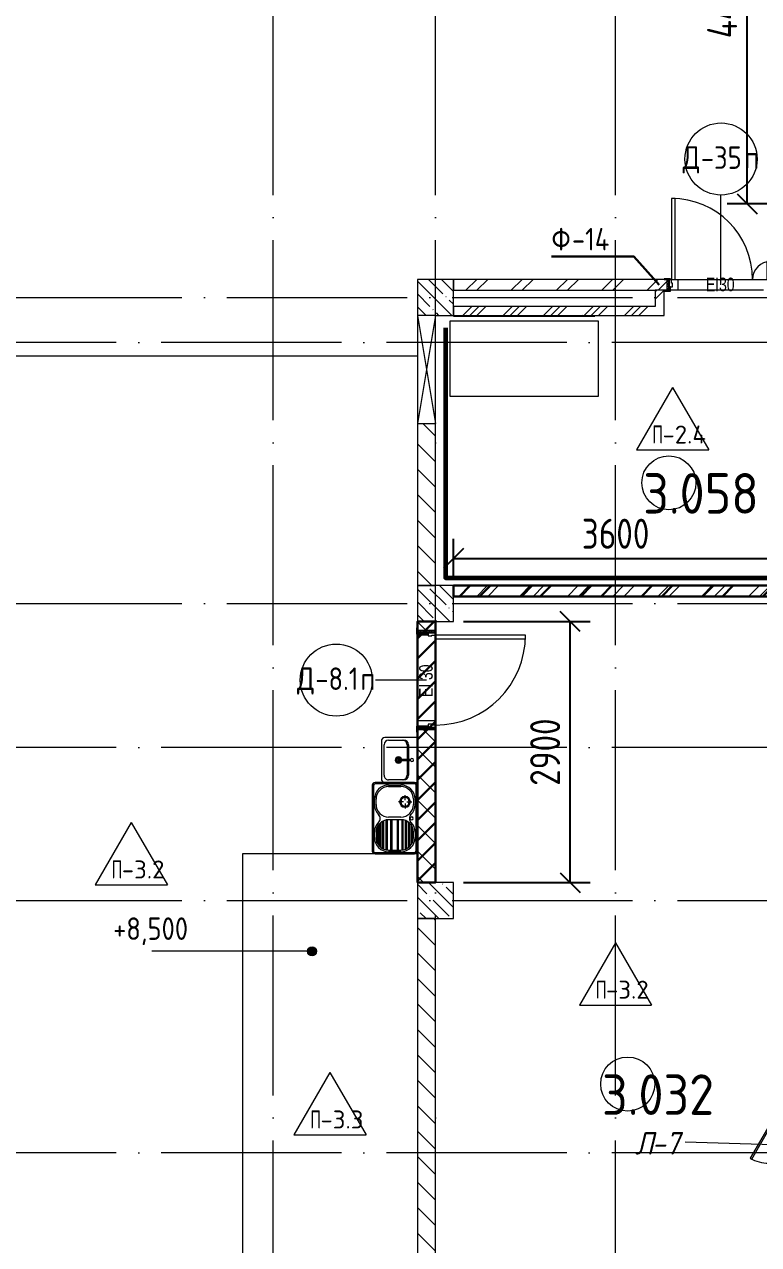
# Model space of a CAD drawing. Header units: millimetres. Extents: x -592259 to 288321, y -552984 to 293768.
# Drawn here: x 155991 to 164140, y -246451 to -232898 of the extents above; entities that cross this region are included whole.
import ezdxf

# ---------------------------------------------------------------- set-up
doc = ezdxf.new("R2010")
doc.units = ezdxf.units.MM
doc.linetypes.add('ADSK_Линия сетки', pattern=[2500, 2000, -250, 0, -250])
doc.layers.get('Defpoints').update_dxf_attribs({"color": 250})
for name, color, linetype, lineweight in [('0.1) Блок 4 вып', 6, 'Continuous', 30), ('0.2) Кирпич 4 вып', 30, 'Continuous', 30), ('2)Фархверки', 40, 'Continuous', 30), ('4.2) Штук 4 вып', 6, 'Continuous', 60), ('A-AREA-____-IDEN', 250, 'Continuous', 9), ('A-DETL-GENF-OTLN', 250, 'Continuous', 5), ('A-DOOR-____-IDEN', 250, 'Continuous', 9), ('A-DOOR-____-MCUT', 250, 'Continuous', 5), ('A-DOOR-____-OTLN', 250, 'Continuous', 5), ('A-DOOR-FRAM-MCUT', 250, 'Continuous', 5), ('A-DOOR-FRAM-OTLN', 250, 'Continuous', 5), ('A-FLOR-____-IDEN', 250, 'Continuous', 9), ('A-FLOR-____-OTLN', 250, 'Continuous', 9), ('A-GLAZ-____-OTLN', 250, 'Continuous', 5), ('A-WALL-____-MCUT', 250, 'Continuous', 13), ('A-WALL-____-PATT', 250, 'Continuous', 13), ('G-____-____-DIMS', 250, 'Continuous', 9), ('I-WALL-____-OTLN', 250, 'Continuous', 9), ('P-SANR-FIXT-OTLN', 250, 'Continuous', 9), ('S-COLS-____-MCUT', 250, 'Continuous', 25), ('S-COLS-____-OTLN', 250, 'Continuous', 9), ('S-GRID-____-OTLN', 250, 'Continuous', 9)]:
    doc.layers.add(name, color=color, linetype=linetype, lineweight=lineweight)
doc.styles.add('Arial Narrow', font='ARIALN.TTF', dxfattribs={"width": 0.9, "height": 150})
doc.styles.add('GOST Common_1', font='', dxfattribs={"width": 0.9, "height": 250})
doc.styles.add('ISOCPEUR_1', font='isocpeur.ttf', dxfattribs={"width": 0.9, "height": 250})
doc.styles.add('ISOCPEUR_2', font='isocpeur.ttf', dxfattribs={"height": 160})
doc.styles.add('ISOCPEUR_I', font='isocpeui.ttf', dxfattribs={"width": 0.9, "height": 12.5})
doc.styles.get("Standard").update_dxf_attribs({"font": 'ГОСТ тип А.ttf'})
doc.styles.get('GOST Common_1').set_extended_font_data('GOST Common')
doc.dimstyles.new('А3', dxfattribs={"dimtxt": 333, "dimasz": 222, "dimexe": 222, "dimexo": 111, "dimgap": 111, "dimtad": 1, "dimtoh": 1, "dimdec": 0, "dimrnd": 0.0015, "dimzin": 0, "dimdsep": 46, "dimtxsty": 'Standard', "dimblk": 'OBLIQUE', "dimcen": 0, "dimclrd": 7, "dimclre": 7, "dimclrt": 7, "dimadec": 0, "dimazin": 0, "dimtfac": 1, "dimtdec": 0, "dimtofl": 0, "dimtmove": 0, "dimatfit": 3, "dimfxl": 1, "dimtolj": 1, "dimtzin": 0, "dimarcsym": 0})
pattern_1 = [(45, (28052.9, -258555.93), (-251.4472, 251.4472), []), (45, (28052.9, -258174.93), (-251.4472, 251.4472), [])]
pattern_2 = [(135, (28052.9, -258555.93), (-141.42136, -141.42136), [])]
pattern_3 = [(135, (28052.9, -258555.93), (-142.5612, -142.5612), []), (135, (28195.47, -258555.93), (-142.5612, -142.5612), [252.016, -50.403, 3.353, -47.05])]
pattern_4 = [(45, (28052.9, -258555.93), (-224.5064, 224.5064), []), (45, (28132.28, -258555.93), (0, 449.0128), []), (45, (27973.53, -258555.93), (0, 449.0128), [])]

# ---------------------------------------------------------------- blocks, each defined once
blk = doc.blocks.new('Дверь_СКБ_1Ст_Внутренняя - Д-8_1_1100x2100h_Кабинет директора_ Канцелярия_ Бухгалтерия_ Кабинеты заместителей директора_ Кабинет организатора внеклассной и внешкольной работы-41897735-АР1_Маркировочный план 3 этажа секция 2_3')
at = {"layer": 'A-DOOR-____-OTLN'}
h = blk.add_hatch(dxfattribs=at)
h.set_pattern_fill('FP_9', color=256, style=0, pattern_type=2)
h.set_pattern_definition([(135, (1751.41, 164.685), (-14.14214, -14.14214), []), (225, (1751.41, 164.685), (14.14214, -14.14214), [])])
h.paths.add_polyline_path([(562.5, 100), (537.5, 100), (537.5, -100), (562.5, -100)])
at = {"layer": 'A-DOOR-FRAM-OTLN'}
h = blk.add_hatch(dxfattribs=at)
h.set_pattern_fill('FP_10', color=256, style=0, pattern_type=2)
h.set_pattern_definition([(45, (-371.384, 164.685), (-14.1421, 14.1421), []), (135, (-371.384, 164.685), (-14.1421, -14.1421), [])])
h.paths.add_polyline_path([(-512.5, 100), (-537.5, 100), (-537.5, -100), (-512.5, -100)])
at = {"layer": 'A-DOOR-____-MCUT'}
for p, q in [((-487.5, 1100), (-487.5, 100)), ((-447.5, 1100), (-487.5, 1100)), ((-447.5, 100), (-447.5, 1100)), ((-487.5, 100), (-447.5, 100))]:
    blk.add_line(p, q, dxfattribs=at)
at = {"layer": 'A-DOOR-____-OTLN'}
blk.add_arc((-487.5, 100), 1000, 360, 90, dxfattribs=at)
at = {"layer": 'A-DOOR-FRAM-MCUT'}
for p, q in [((-497.5, 108), (-567.5, 108)), ((-567.5, 108), (-567.5, 100)), ((-567.5, 100), (-497.5, 100)), ((-512.5, 100), (-537.5, 100)), ((-537.5, 100), (-537.5, -100)), ((-487.5, 100), (-512.5, 100)), ((-512.5, 100), (-512.5, 20)), ((-512.5, -100), (-512.5, 100)), ((-497.5, 100), (-512.5, 100)), ((-512.5, 100), (-512.5, 99)), ((-512.5, 99), (-497.5, 99)), ((-512.5, 20), (-477.5, 20)), ((-497.5, 20), (-512.5, 20)), ((-512.5, 20), (-512.5, -100)), ((-497.5, 100), (-497.5, 108)), ((-497.5, 99), (-497.5, 100)), ((-497.5, -100), (-497.5, 20)), ((-487.5, 60), (-487.5, 100)), ((-477.5, 60), (-487.5, 60)), ((-477.5, 20), (-477.5, 60)), ((512.5, 60), (502.5, 60)), ((502.5, 60), (502.5, 20)), ((502.5, 20), (537.5, 20)), ((512.5, 100), (512.5, 60)), ((537.5, 100), (512.5, 100)), ((592.5, 108), (522.5, 108)), ((522.5, 108), (522.5, 100)), ((537.5, 100), (522.5, 100)), ((522.5, 100), (522.5, 99)), ((522.5, 100), (592.5, 100)), ((522.5, 99), (537.5, 99)), ((537.5, 20), (522.5, 20)), ((522.5, 20), (522.5, -100)), ((537.5, 20), (537.5, 100)), ((562.5, 100), (537.5, 100)), ((537.5, 100), (537.5, -100)), ((537.5, 99), (537.5, 100)), ((537.5, -100), (537.5, 20)), ((562.5, -100), (562.5, 100)), ((592.5, 100), (592.5, 108)), ((-497.5, -100), (-567.5, -100)), ((-567.5, -100), (-567.5, -108)), ((-567.5, -108), (-497.5, -108)), ((-537.5, -100), (-512.5, -100)), ((-512.5, -100), (-497.5, -100)), ((-497.5, -108), (-497.5, -100)), ((522.5, -100), (537.5, -100)), ((592.5, -100), (522.5, -100)), ((522.5, -100), (522.5, -108)), ((522.5, -108), (592.5, -108)), ((537.5, -100), (562.5, -100)), ((592.5, -108), (592.5, -100))]:
    blk.add_line(p, q, dxfattribs=at)
blk = doc.blocks.new('Дверь_СКБ_2Ст_Внутренняя - Д-36п_Д_Дв_1200x2100_Тех_ пом_ 2-42620641-АР1_Маркировочный план 3 этажа секция 2_3')
at = {"layer": 'A-DOOR-____-OTLN'}
h = blk.add_hatch(dxfattribs=at)
h.set_pattern_fill('FP_44', color=256, style=0, pattern_type=2)
h.set_pattern_definition([(135, (1701.41, 124.685), (-14.14214, -14.14214), []), (225, (1701.41, 124.685), (14.14214, -14.14214), [])])
h.paths.add_polyline_path([(612.5, -60), (612.5, 60), (587.5, 60), (587.5, -60)])
at = {"layer": 'A-DOOR-FRAM-OTLN'}
h = blk.add_hatch(dxfattribs=at)
h.set_pattern_fill('FP_45', color=256, style=0, pattern_type=2)
h.set_pattern_definition([(45, (-421.384, 124.685), (-14.1421, 14.1421), []), (135, (-421.384, 124.685), (-14.1421, -14.1421), [])])
h.paths.add_polyline_path([(-587.5, -60), (-562.5, -60), (-562.5, 60), (-587.5, 60), (-587.5, -56.6)])
at = {"layer": 'A-DOOR-____-MCUT'}
for p, q in [((-537.5, 960), (-537.5, 60)), ((-497.5, 960), (-537.5, 960)), ((-497.5, 60), (-497.5, 960)), ((562.5, 260), (522.5, 260)), ((522.5, 260), (522.5, 60)), ((562.5, 60), (562.5, 260)), ((-537.5, 60), (-497.5, 60)), ((522.5, 60), (562.5, 60))]:
    blk.add_line(p, q, dxfattribs=at)
at = {"layer": 'A-DOOR-____-OTLN'}
for centre, radius, start, end in [((-537.5, 60), 900, 0, 90), ((562.5, 60), 200, 90, 180)]:
    blk.add_arc(centre, radius, start, end, dxfattribs=at)
at = {"layer": 'A-DOOR-FRAM-MCUT'}
for p, q in [((-547.5, 68), (-617.5, 68)), ((-617.5, 68), (-617.5, 60)), ((-617.5, 60), (-547.5, 60)), ((-562.5, 60), (-587.5, 60)), ((-587.5, 60), (-587.5, -60)), ((-537.5, 60), (-562.5, 60)), ((-562.5, 60), (-562.5, -20)), ((-562.5, -60), (-562.5, 60)), ((-547.5, 60), (-562.5, 60)), ((-562.5, 60), (-562.5, 59)), ((-562.5, 59), (-547.5, 59)), ((-547.5, 60), (-547.5, 68)), ((-547.5, 59), (-547.5, 60)), ((-537.5, 20), (-537.5, 60)), ((-527.5, 20), (-537.5, 20)), ((-527.5, -20), (-527.5, 20)), ((562.5, 20), (552.5, 20)), ((552.5, 20), (552.5, -20)), ((562.5, 60), (562.5, 20)), ((587.5, 60), (562.5, 60)), ((642.5, 68), (572.5, 68)), ((572.5, 68), (572.5, 60)), ((587.5, 60), (572.5, 60)), ((572.5, 60), (572.5, 59)), ((572.5, 60), (642.5, 60)), ((572.5, 59), (587.5, 59)), ((587.5, -20), (587.5, 60)), ((612.5, 60), (587.5, 60)), ((587.5, 60), (587.5, -60)), ((587.5, 59), (587.5, 60)), ((612.5, -60), (612.5, 60)), ((642.5, 60), (642.5, 68)), ((-547.5, -60), (-617.5, -60)), ((-617.5, -60), (-617.5, -68)), ((-617.5, -68), (-547.5, -68)), ((-587.5, -60), (-562.5, -60)), ((-562.5, -20), (-527.5, -20)), ((-547.5, -20), (-562.5, -20)), ((-562.5, -20), (-562.5, -60)), ((-562.5, -60), (-547.5, -60)), ((-547.5, -60), (-547.5, -20)), ((-547.5, -68), (-547.5, -60)), ((552.5, -20), (587.5, -20)), ((587.5, -20), (572.5, -20)), ((572.5, -20), (572.5, -60)), ((572.5, -60), (587.5, -60)), ((642.5, -60), (572.5, -60)), ((572.5, -60), (572.5, -68)), ((572.5, -68), (642.5, -68)), ((587.5, -60), (587.5, -20)), ((587.5, -60), (612.5, -60)), ((642.5, -68), (642.5, -60))]:
    blk.add_line(p, q, dxfattribs=at)
blk = doc.blocks.new('Раковина_АИ_3D_Рен_МГН_Santek Neo 50 - Раковина 500x400x170-V74-АР1_Маркировочный план 3 этажа секция 2_3')
at = {"layer": 'P-SANR-FIXT-OTLN', "lineweight": 5}
for p, q in [((-250, 25), (-250, -335)), ((250, -335), (250, 25)), ((-220, -295), (-220, -125)), ((-170, -75), (-10, -75)), ((-170, -90), (170, -90)), ((-10, -167), (-10, -50)), ((10, -50), (10, -167)), ((10, -75), (170, -75)), ((220, -125), (220, -295)), ((-220, -295), (-220, -140)), ((35, -185), (-35, -185)), ((-10, -167), (10, -167)), ((-6, -137), (-7, -137)), ((-7, -137), (-7, -137)), ((-6, -137), (6, -137)), ((0, -150), (0, -220)), ((7, -137), (6, -137)), ((7, -137), (7, -137)), ((220, -140), (220, -295)), ((-210, -375), (210, -375)), ((170, -345), (-170, -345)), ((170, -345), (-170, -345))]:
    blk.add_line(p, q, dxfattribs=at)
for centre, radius, start, end in [((-170, -125), 50, 90, 180), ((-170, -140), 50, 90, 180), ((0, -35), 18, 360, 180), ((0, -35), 18, 180, 250.809), ((0, -35), 18, 289.191, 360), ((0, -35), 18, 295.1932, 300), ((0, -35), 18, 309.9994, 315), ((0, -35), 18, 324.9997, 330), ((170, -125), 50, 0, 90), ((170, -140), 50, 0, 90), ((0, -185), 35, 0, 180), ((0, -185), 35, 106.6727, 180), ((0, -185), 35, 180, 0), ((0, -185), 35, 180, 360), ((0, -185), 23, 360, 180), ((0, -185), 23, 115.3299, 180), ((0, -185), 23, 180, 360), ((0, -185), 23, 180, 360), ((0, -185), 35, 0, 73.3273), ((0, -185), 23, 360, 64.6701), ((-210, -335), 40, 180, 270), ((-170, -295), 50, 180, 270), ((-170, -295), 50, 180, 270), ((170, -295), 50, 270, 0), ((170, -295), 50, 270, 0), ((210, -335), 40, 270, 0)]:
    blk.add_arc(centre, radius, start, end, dxfattribs=at)
for points in [[(-6, -52), (-6, -52), (-6, -52), (-6, -52)], [(6, -52), (6, -52), (6, -52), (6, -52)]]:
    blk.add_open_spline(points, degree=3, dxfattribs=at)
blk = doc.blocks.new('Сифон Orio для МГН - Сифон бутылочный-V75-АР1_Маркировочный план 3 этажа секция 2_3')
at = {"layer": 'P-SANR-FIXT-OTLN', "lineweight": 5}
for start, end in [(90, 233.7432), (165, 233.7432), (165, 233.7432), (165, 180), (105, 135), (105, 135), (306.2568, 90), (345, 75), (345, 75), (45, 75), (345, 15), (195, 233.7432), (306.2568, 315), (306.2568, 315), (306.2568, 315)]:
    blk.add_arc((0, 0), 16, start, end, dxfattribs=at)
blk = doc.blocks.new('Sink Kitchen - Small 1 Basin - 780 x 500mm-28763708-АР1_Маркировочный план 3 этажа секция 2_3')
at = {"layer": 'P-SANR-FIXT-OTLN', "lineweight": 5}
for p, q in [((-396, 220), (-396, -220)), ((-381, 220), (-381, -220)), ((366, 250), (-366, 250)), ((366, 235), (-366, 235)), ((-338, 136), (-34, 136)), ((-325, 156), (-47, 156)), ((-313, 169), (-59, 169)), ((-292, 186), (-80, 186)), ((-266, 200), (-106, 200)), ((-215, 227), (-157, 227)), ((-157, 209), (-215, 209)), ((152, 227), (210, 227)), ((152, 209), (210, 209)), ((381, -220), (381, 220)), ((396, -220), (396, 220)), ((-373, -67), (-373, 69)), ((-355, 69), (-355, -67)), ((-355, 44), (-17, 44)), ((-355, 30), (-17, 30)), ((-354, 82), (-18, 82)), ((-352, 96), (-20, 96)), ((-344, 122), (-27, 122)), ((-17, -67), (-17, 69)), ((12, -67), (12, 69)), ((350, 69), (350, -67)), ((368, 69), (368, -67)), ((-355, -28), (-17, -28)), ((-355, -42), (-17, -42)), ((-354, -80), (-18, -80)), ((-352, -94), (-20, -94)), ((-344, -120), (-27, -120)), ((-338, -134), (-34, -134)), ((163, -113), (106, -113)), ((181, -95), (181, -39)), ((181, -132), (181, -188)), ((199, -113), (255, -113)), ((-366, -235), (366, -235)), ((-325, -154), (-47, -154)), ((-313, -167), (-59, -167)), ((-292, -184), (-80, -184)), ((-266, -198), (-106, -198)), ((-215, -207), (-157, -207)), ((-157, -225), (-215, -225)), ((210, -207), (152, -207)), ((210, -225), (152, -225))]:
    blk.add_line(p, q, dxfattribs=at)
for centre, radius, start, end in [((-366, 220), 30, 90, 180), ((-366, 220), 15, 90, 180), ((-215, 69), 158, 90, 180), ((-215, 69), 140, 90, 180), ((-157, 69), 158, 44.8699, 90), ((-157, 69), 140, 360, 90), ((-3, 223), 60, 224.8699, 315.1301), ((152, 69), 140, 90, 180), ((152, 69), 158, 90, 135.1301), ((210, 69), 158, 360, 90), ((210, 69), 140, 360, 90), ((366, 220), 30, 360, 90), ((366, 220), 15, 360, 90), ((-215, -67), 158, 180, 270), ((-215, -67), 140, 180, 270), ((-157, -67), 140, 270, 360), ((152, -67), 140, 180, 270), ((181, -113), 59.9, 0, 180), ((181, -113), 59.9, 180, 0), ((181, -113), 47.4, 0, 180), ((181, -113), 47.4, 180, 0), ((210, -67), 140, 270, 0), ((210, -67), 158, 270, 0), ((-366, -220), 30, 180, 269.8877), ((-366, -220), 15, 180, 270), ((-157, -67), 158, 270, 315.1301), ((-3, -221), 60, 44.8699, 135.1301), ((-3, -187), 16.1, 0, 180), ((-3, -187), 16.1, 180, 0), ((152, -67), 158, 224.8699, 270), ((366, -220), 15, 270, 360), ((366, -220), 30, 270.1123, 360)]:
    blk.add_arc(centre, radius, start, end, dxfattribs=at)
blk = doc.blocks.new('_Wn_-As_OpeningMEP_wall__Rectangular - _Wn_-As_OpeningMEP_wall__Rectangular-40859528-АР1_Маркировочный план 3 этажа секция 2_3')
at = {"layer": 'A-DETL-GENF-OTLN', "lineweight": 5}
for p, q in [((600, -100), (-600, 100)), ((600, 100), (-600, -100)), ((-600, 100), (-600, -100)), ((600, 100), (-600, 100)), ((-600, 100), (-600, -100)), ((600, -100), (600, 100)), ((600, -100), (600, 100)), ((-600, -100), (600, -100))]:
    blk.add_line(p, q, dxfattribs=at)
blk = doc.blocks.new('_Wn_-As_OpeningMEP_wall__Rectangular - _Wn_-As_OpeningMEP_wall__Rectangular-38745938-АР1_Маркировочный план 3 этажа секция 2_3')
at = {"layer": 'A-DETL-GENF-OTLN', "lineweight": 5}
for p, q in [((-644, -41), (-785, -50)), ((-785, -41), (-785, -50)), ((-785, -41), (-785, -50)), ((-785, -50), (785, -50)), ((785, -50), (644, -41)), ((785, -50), (785, -41)), ((785, -50), (785, -41))]:
    blk.add_line(p, q, dxfattribs=at)
blk = doc.blocks.new('АР_Люк - ЛРС_ВК_500х400_наружный_NCS S 1000-N-V206-АР1_Маркировочный план 3 этажа секция 2_3')
at = {"layer": 'A-DOOR-____-OTLN'}
h = blk.add_hatch(dxfattribs=at)
h.set_pattern_fill('FP_144', color=256, style=0, pattern_type=2)
h.set_pattern_definition([(45, (125, 0), (-22.6274, 22.6274), [])])
h.paths.add_polyline_path([(340, 43), (330, 41), (330, 43)])
h.paths.add_polyline_path([(-125, -50), (375, -50), (375, 50), (365, 50), (365, 30), (330, 30), (330, 40), (357, 40), (356, 43), (340, 43), (355, 46), (355, 50), (330, 50), (320, 33), (290, 50), (-80, 50), (-80, 30), (-115, 30), (-115, 50), (-125, 50), (-125, -50)])
at = {"layer": 'A-DETL-GENF-OTLN', "lineweight": 5}
for p, q in [((375, 50), (-125, 50)), ((-125, 50), (-125, -50)), ((375, -50), (375, 50)), ((-125, -50), (375, -50))]:
    blk.add_line(p, q, dxfattribs=at)
at = {"layer": 'A-DOOR-____-MCUT', "lineweight": 5}
for p, q in [((-25, 255), (-35, 238)), ((-35, 238), (320, 33)), ((330, 50), (-25, 255)), ((-80, 50), (-115, 50)), ((-115, 50), (-115, 30)), ((-115, 30), (-80, 30)), ((-80, 30), (-80, 50)), ((320, 33), (330, 50)), ((365, 50), (330, 50)), ((330, 50), (330, 30)), ((330, 30), (365, 30)), ((365, 30), (365, 50))]:
    blk.add_line(p, q, dxfattribs=at)
blk.add_arc((330, 50), 410, 150, 180, dxfattribs=at)
at = {"layer": 'A-DOOR-____-OTLN'}
blk.add_line((330, 50), (-25, 255), dxfattribs=at)
blk = doc.blocks.new('AAR_СКБ_Марка_Помещения_мал - Номер-28977439-АР1_Маркировочный план 3 этажа секция 2_3')
at = {"layer": 'A-AREA-____-IDEN'}
blk.add_circle((-0.03, 0), 3, dxfattribs=at)
blk = doc.blocks.new('AAR_СКБ_Марка_Перекрытия - Марка пола-17325028-АР1_Маркировочный план 3 этажа секция 2_3')
at = {"layer": 'A-FLOR-____-IDEN'}
for p, q in [((0, 6.93), (-4, 0)), ((0, 6.93), (4, 0)), ((-4, 0), (4, 0))]:
    blk.add_line(p, q, dxfattribs=at)
blk = doc.blocks.new('ADSK_Марка_Дверь - Типоразмер_ADSK_Марка-30565456-АР1_Маркировочный план 3 этажа секция 2_3')
at = {"layer": 'A-DOOR-____-IDEN'}
blk.add_circle((0, 0), 4, dxfattribs=at)
blk = doc.blocks.new('_Oblique')
at = {"color": 0, "linetype": 'ByBlock', "lineweight": -2}
blk.add_line((-0.5, -0.5), (0.5, 0.5), dxfattribs=at)
blk = doc.blocks.new('*D6608')
at = {"layer": '0.1) Блок 4 вып', "color": 7, "lineweight": -2, "transparency": 16777216}
for p, q in [((160864, -239531), (162270, -239531)), ((162048, -242431), (162048, -239531)), ((160864, -242431), (162270, -242431))]:
    blk.add_line(p, q, dxfattribs=at)
at = {"layer": 'Defpoints', "color": 0, "transparency": 16777216}
for p in [(160753, -239531), (162048, -239531), (160753, -242431)]:
    blk.add_point(p, dxfattribs=at)
at = {"layer": '0.1) Блок 4 вып', "color": 7, "lineweight": -2, "transparency": 16777216, "xscale": 222, "yscale": 222, "zscale": 222}
for p, rotation in [((162048, -239531), 90), ((162048, -242431), 270)]:
    blk.add_blockref('_Oblique', p, dxfattribs=dict(at, rotation=rotation))
at = {"layer": '0.1) Блок 4 вып', "color": 7, "transparency": 16777216, "insert": (161771, -240981), "char_height": 333, "attachment_point": 5, "rotation": 90}
blk.add_mtext('\\A1;2900', dxfattribs=at)
blk = doc.blocks.new('*D6609')
at = {"layer": '0.1) Блок 4 вып', "color": 7, "lineweight": -2, "transparency": 16777216}
for p, q in [((164442, -230431), (163792, -230431)), ((164014, -234891), (164014, -230431)), ((164442, -234891), (163792, -234891))]:
    blk.add_line(p, q, dxfattribs=at)
at = {"layer": 'Defpoints', "color": 0, "transparency": 16777216}
for p in [(164014, -230431), (164553, -230431), (164553, -234891)]:
    blk.add_point(p, dxfattribs=at)
at = {"layer": '0.1) Блок 4 вып', "color": 7, "lineweight": -2, "transparency": 16777216, "xscale": 222, "yscale": 222, "zscale": 222}
for p, rotation in [((164014, -230431), 90), ((164014, -234891), 270)]:
    blk.add_blockref('_Oblique', p, dxfattribs=dict(at, rotation=rotation))
at = {"layer": '0.1) Блок 4 вып', "color": 7, "transparency": 16777216, "insert": (163736, -232661), "char_height": 333, "attachment_point": 5, "rotation": 90}
blk.add_mtext('\\A1;4460', dxfattribs=at)
blk = doc.blocks.new('*D6616')
at = {"layer": '0.2) Кирпич 4 вып', "color": 7, "lineweight": -2, "transparency": 16777216}
for p, q in [((160753, -239020), (160753, -238610)), ((164353, -239020), (164353, -238610)), ((160753, -238832), (164353, -238832))]:
    blk.add_line(p, q, dxfattribs=at)
at = {"layer": 'Defpoints', "color": 0, "transparency": 16777216}
for p in [(164353, -238832), (160753, -239131), (164353, -239131)]:
    blk.add_point(p, dxfattribs=at)
at = {"layer": '0.2) Кирпич 4 вып', "color": 7, "lineweight": -2, "transparency": 16777216, "xscale": 222, "yscale": 222, "zscale": 222, "rotation": 180}
blk.add_blockref('_Oblique', (160753, -238832), dxfattribs=at)
at = {"layer": '0.2) Кирпич 4 вып', "color": 7, "lineweight": -2, "transparency": 16777216, "xscale": 222, "yscale": 222, "zscale": 222}
blk.add_blockref('_Oblique', (164353, -238832), dxfattribs=at)
at = {"layer": '0.2) Кирпич 4 вып', "color": 7, "transparency": 16777216, "insert": (162553, -238555), "char_height": 333, "attachment_point": 5}
blk.add_mtext('\\A1;3600', dxfattribs=at)

msp = doc.modelspace()

# ---------------------------------------------------------------- hatches: boundary and pattern name
at = {"layer": '0.1) Блок 4 вып'}
h = msp.add_hatch(dxfattribs=at)
h.set_pattern_fill('ANSI31', color=256, scale=50)
h.paths.add_polyline_path([(160352.8838, -242430.9292), (160552.8838, -242430.9292), (160552.8838, -239530.9292), (160352.8838, -239530.9292)])
at = {"layer": '0.2) Кирпич 4 вып'}
h = msp.add_hatch(dxfattribs=at)
h.set_pattern_fill('ANSI32', color=256, scale=50)
h.paths.add_polyline_path([(164352.8838, -239130.9292), (160752.8838, -239130.9292), (160752.8838, -239250.928), (164352.8838, -239250.928)])
at = {"layer": 'A-WALL-____-PATT', "lineweight": 15}
h = msp.add_hatch(dxfattribs=at)
h.set_pattern_fill('FP_2', color=256, style=0, pattern_type=2)
h.set_pattern_definition(pattern_1)
h.paths.add_polyline_path([(160967.4549, -235850.9286), (163122.8838, -235850.9286), (163122.8838, -235730.9286), (160752.8838, -235730.9286), (160752.8838, -235850.9286), (160941.2454, -235850.9286)])
h.paths.add_polyline_path([(164352.8838, -235850.9286), (164352.8838, -235730.9292), (164322.8838, -235730.9292), (164322.8838, -235850.9286)])
h = msp.add_hatch(dxfattribs=at)
h.set_pattern_fill('FP_11', color=256, style=0, pattern_type=2)
h.set_pattern_definition(pattern_4)
h.paths.add_polyline_path([(163092.8838, -236030.9292), (163092.8838, -235850.9286), (162992.8838, -235850.9286), (162992.8838, -236030.9292), (163024.3326, -236030.9292)])
h = msp.add_hatch(dxfattribs=at)
h.set_pattern_fill('FP_11', color=256, style=0, pattern_type=2)
h.set_pattern_definition(pattern_4)
h.paths.add_polyline_path([(162025.0778, -236130.9292), (163092.9057, -236130.8883), (163092.8838, -236030.9292), (160752.8838, -236030.9292), (160752.8838, -236130.9292), (160761.9441, -236130.9292)])
h = msp.add_hatch(dxfattribs=at)
h.set_pattern_fill('FP_1', color=256, style=0, pattern_type=2)
h.set_pattern_definition(pattern_2)
h.paths.add_polyline_path([(160552.8838, -239130.928), (160552.8838, -237330.9292), (160352.8838, -237330.9292), (160352.8838, -239130.928)])
h = msp.add_hatch(dxfattribs=at)
h.set_pattern_fill('FP_2', color=256, style=0, pattern_type=2)
h.set_pattern_definition(pattern_1)
h.paths.add_polyline_path([(163376.6808, -239250.928), (164352.8838, -239250.928), (164352.8838, -239130.928), (160752.8838, -239130.928), (160752.8838, -239250.928), (162907.3975, -239250.928)])
h = msp.add_hatch(dxfattribs=at)
h.set_pattern_fill('FP_1', color=256, style=0, pattern_type=2)
h.set_pattern_definition(pattern_2)
h.paths.add_polyline_path([(160552.8838, -248130.9286), (160552.8838, -242830.9292), (160352.8838, -242830.9292), (160352.8838, -248130.9286)])
h.paths.add_polyline_path([(160552.8838, -242430.9292), (160552.8838, -240730.9292), (160352.8838, -240730.9292), (160352.8838, -242430.9292), (160537.7895, -242430.9292)])
h.paths.add_polyline_path([(160352.8838, -239630.9292), (160552.8838, -239630.9292), (160552.8838, -239530.9292), (160352.8838, -239530.9292), (160352.8838, -239600.9292)])
at = {"layer": 'G-____-____-DIMS'}
h = msp.add_hatch(color=256, dxfattribs=at)
edge = h.paths.add_edge_path()
edge.add_arc((159183.8932, -243193.5229), 50, 0, 360)
at = {"layer": 'S-COLS-____-OTLN', "lineweight": 5}
h = msp.add_hatch(dxfattribs=at)
h.set_pattern_fill('FP_19', color=256, style=0, pattern_type=2)
h.set_pattern_definition(pattern_3)
h.paths.add_polyline_path([(160673.4748, -236130.9292), (160752.8838, -236130.9292), (160752.8838, -235730.9292), (160352.8838, -235730.9292), (160352.8838, -236130.9292), (160634.652, -236130.9292)])
h = msp.add_hatch(dxfattribs=at)
h.set_pattern_fill('FP_19', color=256, style=0, pattern_type=2)
h.set_pattern_definition(pattern_3)
h.paths.add_polyline_path([(160752.8838, -239530.9292), (160752.8838, -239130.9292), (160352.8838, -239130.9292), (160352.8838, -239530.9292), (160673.4748, -239530.9292)])
h = msp.add_hatch(dxfattribs=at)
h.set_pattern_fill('FP_19', color=256, style=0, pattern_type=2)
h.set_pattern_definition(pattern_3)
h.paths.add_polyline_path([(160752.8838, -242830.9292), (160752.8838, -242430.9292), (160352.8838, -242430.9292), (160352.8838, -242830.9292), (160673.4748, -242830.9292)])

# ---------------------------------------------------------------- linework, layer by layer
at = {"layer": '0.1) Блок 4 вып'}
msp.add_lwpolyline([(160352.8838, -242430.9292), (160552.8838, -242430.9292), (160552.8838, -239530.9292), (160352.8838, -239530.9292)], close=True, dxfattribs=at)
at = {"layer": '0.2) Кирпич 4 вып'}
msp.add_lwpolyline([(164352.8838, -239130.9292), (160752.8838, -239130.9292), (160752.8838, -239250.928), (164352.8838, -239250.928)], close=True, dxfattribs=at)
at = {"layer": '2)Фархверки'}
msp.add_lwpolyline([(163036.304, -235790.7946), (162755.4983, -235476.2922), (162542.086, -235476.2922), (161842.086, -235476.2922)], dxfattribs=at)
at = {"layer": '4.2) Штук 4 вып'}
msp.add_lwpolyline([(160664.6747, -236269.2225), (160664.6747, -239046.6763), (164426.223, -239046.6763), (164426.223, -236238.6392)], dxfattribs=at)
at = {"layer": 'A-DOOR-____-IDEN'}
for p, q in [((163722.8838, -235790.9286), (163722.8838, -234792.7345)), ((160452.8838, -240180.9292), (159887.1264, -240180.9292)), ((164302.9057, -245342.0732), (163324.1097, -245312.5497))]:
    msp.add_line(p, q, dxfattribs=at)
at = {"layer": 'A-FLOR-____-OTLN', "lineweight": 5}
for p, q in [((163212.8838, -235730.9286), (164232.8838, -235730.9286)), ((163242.9057, -235730.9286), (163242.9057, -235850.9286)), ((163242.9057, -235850.9286), (163162.8838, -235850.9286)), ((160717.9065, -237030.9286), (160717.9065, -236190.9286)), ((160717.9065, -236190.9286), (162357.9065, -236190.9286)), ((162357.9065, -236190.9286), (162357.9065, -237030.9286)), ((160352.8838, -236580.9292), (147232.9057, -236580.9292)), ((162357.9065, -237030.9286), (160717.9065, -237030.9286)), ((160352.8838, -239680.9292), (160352.8838, -239670.9292)), ((160472.8838, -239680.9292), (160352.8838, -239680.9292)), ((160552.8838, -239720.9292), (160552.8838, -240680.9292)), ((160552.8838, -240630.9292), (160552.8838, -239720.9292)), ((160352.8838, -240630.9292), (160552.8838, -240630.9292)), ((160352.8838, -240690.9292), (160352.8838, -240630.9292)), ((160352.8838, -242110.585), (158413.0997, -242110.585)), ((158413.0997, -242110.585), (158413.0997, -248330.9286))]:
    msp.add_line(p, q, dxfattribs=at)
at = {"layer": 'A-WALL-____-MCUT', "color": 7, "lineweight": 15}
for p, q in [((163092.8838, -235730.9286), (160752.8838, -235730.9286)), ((160752.8838, -235850.9286), (162992.8838, -235850.9286)), ((162992.8838, -235850.9286), (162992.8838, -236030.9292)), ((163092.8838, -236030.9292), (163092.8838, -235858.9286)), ((162992.8838, -236030.9292), (160752.8838, -236030.9292)), ((160752.8838, -236030.9292), (160752.8838, -236130.9292)), ((163092.9057, -236130.9292), (163092.9057, -236030.9292)), ((160752.8838, -236130.9292), (163092.9057, -236130.9292)), ((160352.8838, -237330.9292), (160352.8838, -239130.9292)), ((160552.8838, -239130.9292), (160552.8838, -237330.9292)), ((164352.8838, -239130.928), (160752.8838, -239130.928)), ((160752.8838, -239250.928), (164352.8838, -239250.928)), ((160352.8838, -239530.9292), (160352.8838, -239600.9292)), ((160552.8838, -239600.9292), (160552.8838, -239530.9292)), ((160352.8838, -240760.9292), (160352.8838, -242430.9292)), ((160552.8838, -242430.9292), (160552.8838, -240760.9292)), ((160352.8838, -242830.9292), (160352.8838, -248130.9286)), ((160552.8838, -248130.9286), (160552.8838, -242830.9292))]:
    msp.add_line(p, q, dxfattribs=at)
at = {"layer": 'A-WALL-____-MCUT', "lineweight": 15}
for p, q in [((160752.8838, -235730.9286), (160752.8838, -235850.9286)), ((163092.8838, -235850.9286), (162992.8838, -235850.9286)), ((160352.8838, -239130.9292), (160552.8838, -239130.9292)), ((160752.8838, -239130.928), (160752.8838, -239250.928)), ((160552.8838, -239530.9292), (160352.8838, -239530.9292)), ((160352.8838, -242430.9292), (160552.8838, -242430.9292)), ((160552.8838, -242830.9292), (160352.8838, -242830.9292))]:
    msp.add_line(p, q, dxfattribs=at)
at = {"layer": 'G-____-____-DIMS'}
msp.add_line((159183.8932, -243193.5229), (157404.693, -243193.5229), dxfattribs=at)
msp.add_circle((159183.8932, -243193.5229), 50, dxfattribs=at)
at = {"layer": 'I-WALL-____-OTLN', "lineweight": 15}
for p, q in [((164192.9057, -235850.9286), (163242.9057, -235850.9286)), ((160352.8838, -240630.9292), (160352.8838, -239680.9292)), ((160552.8838, -240630.9292), (160552.8838, -240680.9292))]:
    msp.add_line(p, q, dxfattribs=at)
at = {"layer": 'S-COLS-____-MCUT', "lineweight": 5}
for p, q in [((160752.8838, -235730.9292), (160352.8838, -235730.9292)), ((160352.8838, -235730.9292), (160352.8838, -236130.9292)), ((160752.8838, -236130.9292), (160752.8838, -235850.9286)), ((160552.8838, -236130.9292), (160752.8838, -236130.9292)), ((160352.8838, -239130.9292), (160352.8838, -239530.9292)), ((160752.8838, -239130.9292), (160552.8838, -239130.9292)), ((160752.8838, -239530.9292), (160752.8838, -239250.928)), ((160552.8838, -239530.9292), (160752.8838, -239530.9292)), ((160352.8838, -242430.9292), (160352.8838, -242830.9292)), ((160752.8838, -242430.9292), (160552.8838, -242430.9292)), ((160752.8838, -242830.9292), (160752.8838, -242430.9292)), ((160552.8838, -242830.9292), (160752.8838, -242830.9292))]:
    msp.add_line(p, q, dxfattribs=at)
at = {"layer": 'S-COLS-____-OTLN', "lineweight": 5}
for p, q in [((160752.8838, -235850.9286), (160752.8838, -235730.9292)), ((160552.8838, -239130.9292), (160352.8838, -239130.9292)), ((160752.8838, -239250.928), (160752.8838, -239130.9292)), ((160352.8838, -239530.9292), (160552.8838, -239530.9292)), ((160552.8838, -242430.9292), (160352.8838, -242430.9292)), ((160352.8838, -242830.9292), (160552.8838, -242830.9292))]:
    msp.add_line(p, q, dxfattribs=at)
at = {"layer": 'S-GRID-____-OTLN', "linetype": 'ADSK_Линия сетки'}
for p, q in [((158752.9057, -262294.7685), (158752.9057, -197353.9241)), ((160552.9057, -262294.7685), (160552.9057, -197353.9241)), ((162552.9057, -262294.7691), (162552.9057, -197353.9241)), ((93236.8325, -235930.9286), (181748.3453, -235930.9286)), ((184510.8783, -236430.9286), (127372.9057, -236430.9286)), ((93236.8325, -239330.9286), (181888.5828, -239330.9286)), ((184510.8783, -240930.9286), (127372.9057, -240930.9286)), ((93236.8325, -242630.9286), (181888.5828, -242630.9286)), ((184510.8783, -245430.9286), (127372.9057, -245430.9286))]:
    msp.add_line(p, q, dxfattribs=at)

# ---------------------------------------------------------------- block references
at = {"layer": 'A-AREA-____-IDEN', "xscale": 99.99999999999993, "yscale": 99.99999999999993, "zscale": 99.99999999999993}
for p in [(163147.2096, -237989.6135), (162690.3293, -244668.0897)]:
    msp.add_blockref('AAR_СКБ_Марка_Помещения_мал - Номер-28977439-АР1_Маркировочный план 3 этажа секция 2_3', p, dxfattribs=at)
at = {"layer": 'A-DOOR-____-IDEN', "xscale": 99.99999999999993, "yscale": 99.99999999999993, "zscale": 99.99999999999993}
for p in [(163723.3412, -234392.7345), (159452.8838, -240180.9292)]:
    msp.add_blockref('ADSK_Марка_Дверь - Типоразмер_ADSK_Марка-30565456-АР1_Маркировочный план 3 этажа секция 2_3', p, dxfattribs=at)
at = {"layer": 'A-DOOR-____-OTLN'}
msp.add_blockref('Дверь_СКБ_2Ст_Внутренняя - Д-36п_Д_Дв_1200x2100_Тех_ пом_ 2-42620641-АР1_Маркировочный план 3 этажа секция 2_3', (163710.3838, -235790.9286), dxfattribs=at)
for name, p, rotation in [('Дверь_СКБ_1Ст_Внутренняя - Д-8_1_1100x2100h_Кабинет директора_ Канцелярия_ Бухгалтерия_ Кабинеты заместителей директора_ Кабинет организатора внеклассной и внешкольной работы-41897735-АР1_Маркировочный план 3 этажа секция 2_3', (160452.8838, -240168.4292), 269.9999999999999), ('АР_Люк - ЛРС_ВК_500х400_наружный_NCS S 1000-N-V206-АР1_Маркировочный план 3 этажа секция 2_3', (164302.9057, -245467.0732), 90)]:
    msp.add_blockref(name, p, dxfattribs=dict(at, rotation=rotation))
at = {"layer": 'A-FLOR-____-IDEN', "xscale": 99.99999999999993, "yscale": 99.99999999999993, "zscale": 99.99999999999993}
for p in [(163186.1946, -237624.4773), (157177.9976, -242455.9289), (162552.8948, -243790.9283), (159382.9917, -245233.2571)]:
    msp.add_blockref('AAR_СКБ_Марка_Перекрытия - Марка пола-17325028-АР1_Маркировочный план 3 этажа секция 2_3', p, dxfattribs=at)
at = {"layer": 'A-GLAZ-____-OTLN', "rotation": 89.99999999997709}
msp.add_blockref('_Wn_-As_OpeningMEP_wall__Rectangular - _Wn_-As_OpeningMEP_wall__Rectangular-40859528-АР1_Маркировочный план 3 этажа секция 2_3', (160452.8838, -236730.9292), dxfattribs=at)
at = {"layer": 'A-GLAZ-____-OTLN'}
msp.add_blockref('_Wn_-As_OpeningMEP_wall__Rectangular - _Wn_-As_OpeningMEP_wall__Rectangular-38745938-АР1_Маркировочный план 3 этажа секция 2_3', (161537.8838, -236089.9292), dxfattribs=at)
at = {"layer": 'P-SANR-FIXT-OTLN', "lineweight": 5}
for name, p, rotation in [('Раковина_АИ_3D_Рен_МГН_Santek Neo 50 - Раковина 500x400x170-V74-АР1_Маркировочный план 3 этажа секция 2_3', (160327.9171, -241068.5886), 270), ('Сифон Orio для МГН - Сифон бутылочный-V75-АР1_Маркировочный план 3 этажа секция 2_3', (160134.9057, -241068.5886), 270), ('Sink Kitchen - Small 1 Basin - 780 x 500mm-28763708-АР1_Маркировочный план 3 этажа секция 2_3', (160102.6777, -241714.5868), 90.00000000000041)]:
    msp.add_blockref(name, p, dxfattribs=dict(at, rotation=rotation))

# ---------------------------------------------------------------- texts
at = {"layer": '2)Фархверки', "char_height": 250, "attachment_point": 1, "style": 'GOST Common_1'}
for s, insert, width in [('\\fGOST Common|b0|i0|c204|p34|;\\W.9;Ф', (161842.1551, -235158.4546), 274.177125), ('-14', (162068.3739, -235158.4546), 548.35425)]:
    msp.add_mtext(s, dxfattribs=dict(at, insert=insert, width=width))
at = {"layer": 'A-AREA-____-IDEN', "char_height": 450, "width": 654.177, "attachment_point": 1, "style": 'ISOCPEUR_1'}
for s, insert in [('3.058', (162859.3092, -237882.1279)), ('3.032', (162402.4289, -244560.6041))]:
    msp.add_mtext(s, dxfattribs=dict(at, insert=insert))
at = {"layer": 'A-DOOR-____-IDEN', "attachment_point": 1}
for s, insert, char_height, width, style in [('\\fGOST Common|b0|i0|c204|p34|;\\W.9;Д', (163297.1838, -234252.2839), 250, 245.316375, 'GOST Common_1'), ('-35', (163499.59, -234252.2839), 250, 584.430187, 'GOST Common_1'), ('\\fGOST Common|b0|i0|c204|p34|;\\W.9;п', (163981.7932, -234252.2839), 250, 194.810062, 'GOST Common_1'), ('EI30', (163555.4764, -235710.7801), 150, 396.835312, 'Arial Narrow'), ('\\fGOST Common|b0|i0|c204|p34|;\\W.9;Д', (159017.7264, -240040.4786), 250, 245.316375, 'GOST Common_1'), ('-8.1', (159220.1326, -240040.4786), 250, 606.07575, 'GOST Common_1'), ('\\fGOST Common|b0|i0|c204|p34|;\\W.9;п', (159720.1951, -240040.4786), 250, 194.810062, 'GOST Common_1'), ('\\fISOCPEUR|b0|i1|c204|p34|;\\W.9;Л', (162770.5483, -245201.1955), 250, 223.670812, 'ISOCPEUR_I'), ('-7', (162955.0952, -245201.1955), 250, 404.0505, 'ISOCPEUR_I')]:
    msp.add_mtext(s, dxfattribs=dict(at, insert=insert, char_height=char_height, width=width, style=style))
at = {"layer": 'A-DOOR-____-IDEN', "insert": (160372.7353, -240369.0366), "char_height": 150, "width": 447.341625, "attachment_point": 1, "rotation": 90, "style": 'Arial Narrow'}
msp.add_mtext('EI 30', dxfattribs=at)
at = {"layer": 'A-FLOR-____-IDEN', "char_height": 200, "attachment_point": 1, "style": 'ISOCPEUR_2'}
for s, insert, width in [('\\fISOCPEUR|b0|i0|c204|p34|;\\W.7;П', (162957.8596, -237353.0915), 140.295312), ('-2.4', (163073.6148, -237353.0915), 437.721375), ('\\fISOCPEUR|b0|i0|c204|p34|;\\W.7;П', (156956.6627, -242184.5431), 140.295312), ('-3.2', (157072.4179, -242184.5431), 420.885937), ('\\fISOCPEUR|b0|i0|c204|p34|;\\W.7;П', (162331.5598, -243519.5425), 140.295312), ('-3.2', (162447.315, -243519.5425), 420.885937), ('\\fISOCPEUR|b0|i0|c204|p34|;\\W.7;П', (159161.6568, -244961.8713), 140.295312), ('-3.3', (159277.412, -244961.8713), 420.885937)]:
    msp.add_mtext(s, dxfattribs=dict(at, insert=insert, width=width))
at = {"layer": 'G-____-____-DIMS', "insert": (156976.0169, -242816.8158), "char_height": 250, "width": 1028.822569, "attachment_point": 1, "line_spacing_factor": 1.022761, "style": 'GOST Common_1'}
msp.add_mtext('+8,500', dxfattribs=at)

# ---------------------------------------------------------------- dimensions: what is measured, and where the dimension line sits
at = {"layer": '0.1) Блок 4 вып'}
for base, p1, p2, picture, middle in [((164013.5349, -230430.9286), (164552.9067, -234890.9286), (164552.9057, -230430.9286), '*D6609', (163736.0349, -232660.9286)), ((162048.4831, -239530.9292), (160752.8838, -242430.9292), (160752.8838, -239530.9292), '*D6608', (161770.9831, -240980.9292))]:
    dim = msp.add_linear_dim(base=base, p1=p1, p2=p2, angle=90, dimstyle='А3', dxfattribs=at)
    dim.commit()
    dim.dimension.update_dxf_attribs({"geometry": picture, "text_midpoint": middle})
at = {"layer": '0.2) Кирпич 4 вып'}
dim = msp.add_linear_dim(base=(164352.8838, -238832.0434), p1=(160752.8838, -239130.9292), p2=(164352.8838, -239130.928), dimstyle='А3', dxfattribs=at)
dim.commit()
dim.dimension.update_dxf_attribs({"geometry": '*D6616', "text_midpoint": (162552.8838, -238554.5434)})

doc.saveas('drawing.dxf')
